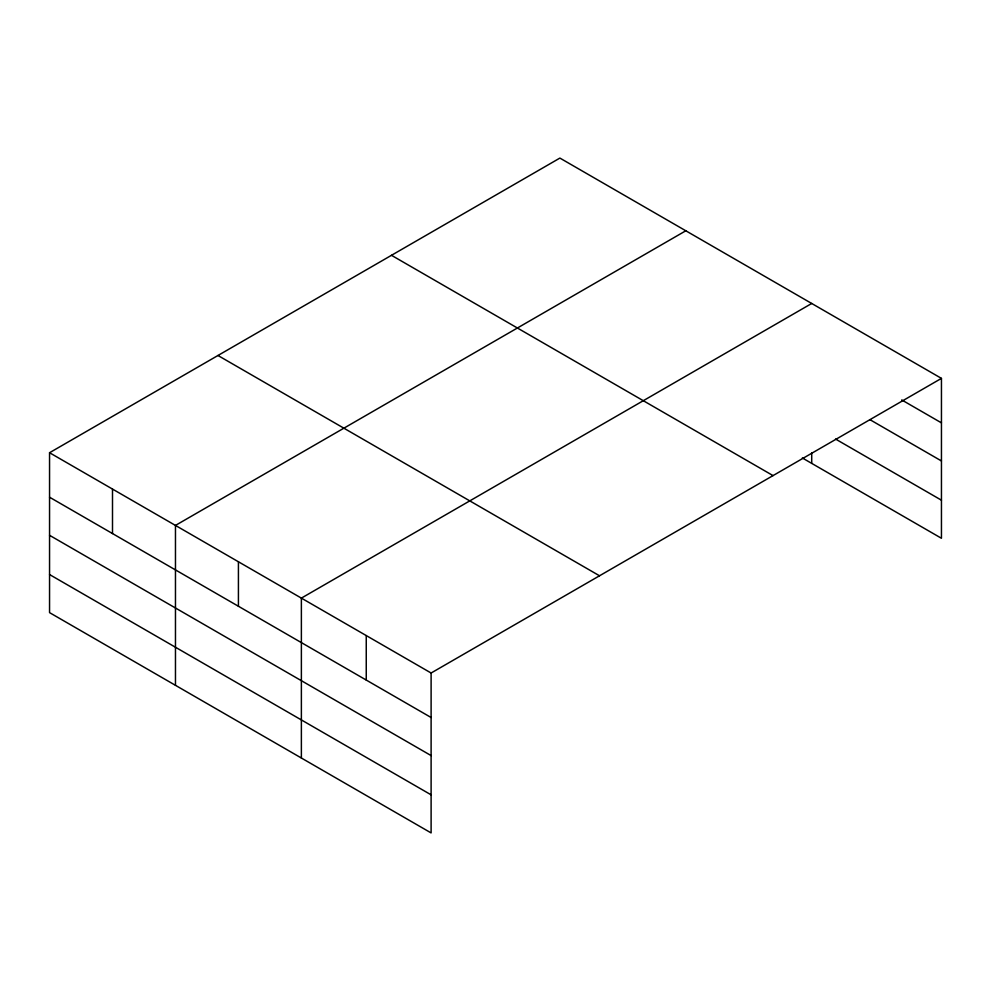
<?xml version="1.0" encoding="UTF-8"?>
<svg xmlns="http://www.w3.org/2000/svg" width="991" height="991" viewBox="0 0 991 991"><rect width="100%" height="100%" fill="white"/><g stroke="black" fill="none" stroke-linecap="round" stroke-linejoin="round"><path stroke-width="1.49" d="M802.338 457.966L941.45 538.274L941.45 378.376L559.89 158.077L49.55 452.726L49.55 612.624L431.11 832.923L431.11 673.013L49.55 452.726M685.809 230.779L175.469 525.416L175.469 685.326M811.716 303.469L301.375 598.118L301.375 758.016M431.11 673.013L941.45 378.376M901.736 399.93L941.45 422.86M869.962 419.676L941.45 460.951M835.549 439.05L941.45 500.195M391.482 255.306L773.042 475.606M217.958 355.484L599.518 575.783M49.55 497.209L431.11 717.509M49.55 535.301L431.11 755.588M49.55 574.545L431.11 794.832M811.716 452.714L811.716 463.379M366.249 635.565L366.249 680.049M238.422 561.761L238.422 606.257M112.503 489.071L112.503 533.554"/></g></svg>
